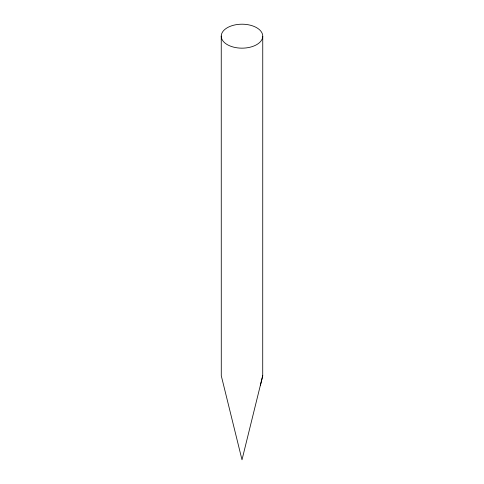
<?xml version="1.0" encoding="UTF-8"?>
<svg xmlns="http://www.w3.org/2000/svg" width="484" height="484" viewBox="0 0 484 484"><rect width="100%" height="100%" fill="white"/><g stroke="black" fill="none" stroke-linecap="round" stroke-linejoin="round"><path stroke-width="0.73" d="M221.248 36.058L221.279 375.747L242 459.8L262.721 375.747L262.752 36.306A20.751 11.979 0 0 0 231.812 25.743A20.751 11.979 0 0 0 231.437 46.494A20.751 11.979 0 0 0 262.752 36.306M260.362 385.524L262.721 375.747"/></g></svg>
